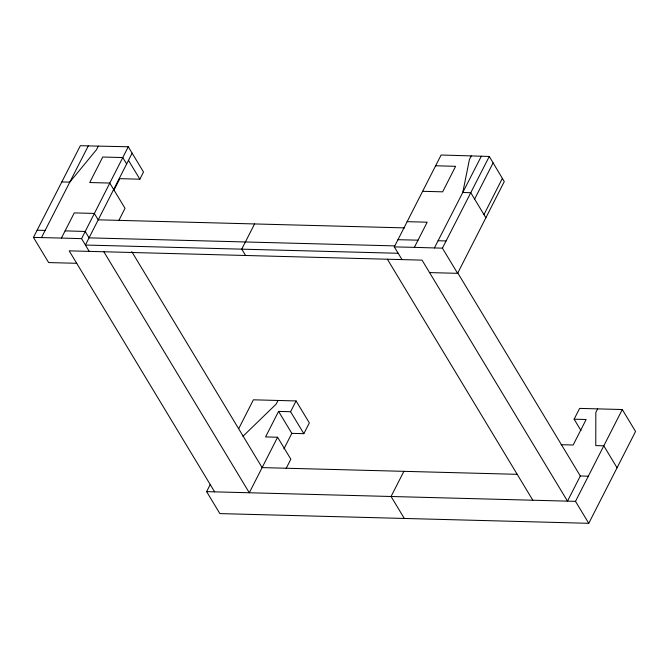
<?xml version="1.0" encoding="UTF-8"?>
<svg xmlns="http://www.w3.org/2000/svg" width="669" height="669" viewBox="0 0 669 669"><rect width="100%" height="100%" fill="white"/><g stroke="black" fill="none" stroke-linecap="round" stroke-linejoin="round"><path stroke-width="1" d="M88.291 145.901L80.355 145.691L33.45 237.386L41.461 237.595L88.291 145.901L128.264 146.762L143.517 172.008L139.863 179.192L119.818 178.665L113.797 190.489M89.22 251.368L81.568 238.649L128.264 146.762M98.293 146.118L96.461 149.714L69.785 182.152L61.782 181.935M41.461 237.595L61.439 238.064L74.259 212.901L94.296 213.428L98.176 219.825L404.712 227.895M132.144 153.159L85.398 245.038L398.18 253.275L402.002 259.605M118.931 220.268L125.028 208.302L109.766 183.063L89.73 182.537L102.758 157.023L122.77 157.55L126.65 163.938M254.571 223.948L241.752 249.102L245.607 255.491M581.018 430.602L574.119 419.187L579.613 408.399L622.295 409.528L635.55 431.488L588.762 523.309L219.875 513.6L206.621 491.64L210.283 484.448M238.708 428.662L253.409 399.811L296.083 400.94L309.337 422.9L303.843 433.679L291.826 433.361L278.572 411.402L265.568 436.916L277.593 437.233L290.848 459.193L286.156 468.4M278.053 400.463L276.222 404.059L242.922 436.322M277.593 437.233L249.303 492.76L103.846 251.753M303.843 433.679L290.589 411.719L296.083 400.94M283.932 448.857L291.826 433.361M398.18 253.275L394.3 246.886L441.114 155.007L489.29 156.462L504.275 181.592L457.613 273.328L429.557 272.592M394.3 246.886L414.362 247.354L427.182 222.2L407.145 221.673M471.252 155.936L469.421 159.531L462.781 192.505L470.775 192.697L485.895 217.81M457.613 273.328L442.418 248.157L489.29 156.462M483.971 214.615L502.36 178.389M403.884 471.336L391.064 496.49L404.319 518.45M597.651 408.876L595.82 412.472L595.786 445.613L603.798 445.822L617.052 467.782M457.462 272.434L580.316 475.985L567.496 501.14L422.039 260.132L69.183 250.842L214.632 491.849M588.762 523.309L575.507 501.349L622.295 409.528M414.362 247.354L434.398 247.94L481.32 156.245M474.614 199.103L493.128 162.86M397.955 239.703L418.025 240.163M438.095 240.748L446.089 240.949M435.619 165.787L455.622 166.322L442.652 191.827L422.616 191.301M394.543 245.891L89.061 237.855L85.206 231.466L65.102 230.872M434.398 247.94L442.418 248.157M76.701 263.302L48.645 262.566L33.45 237.386M278.572 411.402L290.589 411.719M574.119 419.187L586.144 419.505L573.141 445.019L561.124 444.701M517.505 474.329L262.114 467.606L131.743 251.594M580.316 475.985L588.327 476.194M206.621 491.64L575.507 501.349M37.121 230.186L45.099 230.404M61.439 238.064L81.568 238.649M387.376 259.221L532.833 500.228M128.481 160.351L139.863 179.192"/></g></svg>
